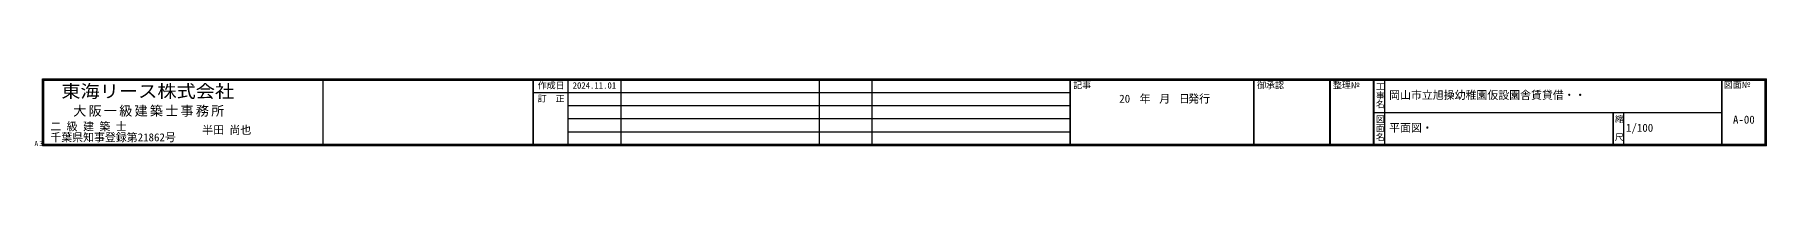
# Model space of a CAD drawing. Units: millimetres at full size, sheet at 1:100. Extents: x -40222 to 41440, y -29146 to 30741.
# Drawn here: x 1778 to 41440, y -29146 to -27610 of the extents above; entities that cross this region are included whole.
import ezdxf
from ezdxf.enums import TextEntityAlignment as Align

# ---------------------------------------------------------------- set-up
doc = ezdxf.new("R2010")
doc.units = ezdxf.units.MM
doc.header["$LTSCALE"] = 100
doc.layers.add('0-1', color=3, linetype='Continuous')
doc.styles.add('@ＭＳ ゴシック', font='')
doc.styles.add('ＭＳ ゴシック', font='')
doc.styles.get('@ＭＳ ゴシック').set_extended_font_data('@MS Gothic')
doc.styles.get('ＭＳ ゴシック').set_extended_font_data('MS Gothic')

msp = doc.modelspace()

# ---------------------------------------------------------------- linework, layer by layer
at = {"layer": '0-1', "color": 7}
for p, q in [((1960, -29140), (1960, -27610)), ((1960, -27610), (41440, -27610)), ((1990, -29110), (1990, -27640)), ((1990, -27640), (41410, -27640)), ((8375, -27630), (8375, -29120)), ((41410, -29110), (41410, -27640)), ((41440, -29140), (41440, -27610)), ((41440, -29140), (1960, -29140)), ((41410, -29110), (1990, -29110))]:
    msp.add_line(p, q, dxfattribs=at)
at = {"layer": '0-1'}
for p, q in [((1970, -29130), (1970, -27620)), ((1970, -27620), (41430, -27620)), ((1980, -29120), (1980, -27630)), ((13195, -27630), (1980, -27630)), ((13195, -29120), (13195, -27630)), ((13205, -29120), (13205, -27630)), ((13205, -27630), (25495, -27630)), ((14000, -29120), (14000, -27630)), ((15200, -27630), (15200, -29120)), ((19750, -29120), (19750, -27630)), ((20950, -27630), (20950, -29120)), ((25495, -29120), (25495, -27630)), ((25505, -29120), (25505, -27630)), ((25505, -27630), (29695, -27630)), ((29695, -27630), (29695, -29120)), ((29705, -27630), (31445, -27630)), ((29705, -27630), (29705, -29120)), ((31445, -29120), (31445, -27630)), ((31455, -29120), (31455, -27630)), ((31455, -27630), (32445, -27630)), ((32445, -29120), (32445, -27630)), ((32455, -29120), (32455, -27630)), ((32455, -27630), (40420, -27630)), ((40420, -29120), (40420, -27630)), ((40430, -29120), (40430, -27630)), ((40430, -27630), (41420, -27630)), ((41420, -29120), (41420, -27630)), ((41430, -29130), (41430, -27620)), ((25495, -27925), (13205, -27925)), ((25495, -28225), (14000, -28225)), ((25495, -28525), (14000, -28525)), ((32455, -28375), (40420, -28375)), ((37920, -28375), (37920, -29120)), ((37930, -28375), (37930, -29120)), ((25495, -28825), (14000, -28825)), ((41430, -29130), (1970, -29130)), ((1980, -29120), (13195, -29120)), ((13205, -29120), (25495, -29120)), ((25505, -29120), (29695, -29120)), ((29705, -29120), (31445, -29120)), ((31455, -29120), (32445, -29120)), ((32455, -29120), (37920, -29120)), ((37930, -29120), (40420, -29120)), ((40430, -29120), (41420, -29120))]:
    msp.add_line(p, q, dxfattribs=at)
at = {"layer": '0-1', "color": 4}
for p, q in [((32700, -29110), (32700, -27640)), ((38175, -29110), (38175, -28375))]:
    msp.add_line(p, q, dxfattribs=at)

# ---------------------------------------------------------------- texts
at = {"layer": '0-1', "color": 7, "style": 'ＭＳ ゴシック', "width": 1.1}
msp.add_text('東海リース株式会社', height=293.3, dxfattribs=at).set_placement((2387.5, -28125), align=Align.BOTTOM_LEFT)
at = {"layer": '0-1', "color": 4, "style": 'ＭＳ ゴシック'}
for s, height, p in [('作成日', 146.6, (13300, -27875)), ('2024.11.01', 146.6, (14100, -27875)), ('記事', 146.6, (25563.5, -27869.6)), ('御承認', 146.6, (29776, -27870.6)), ('整理№', 146.6, (31513.6, -27869.6)), ('図面№', 146.6, (40464.5, -27859.6)), ('訂\u3000正', 146.6, (13300, -28175)), ('20', 183.3, (26619.4, -28208.3)), ('年', 183.3, (27085.9, -28208.3)), ('月', 183.3, (27535.9, -28208.3)), ('日', 183.3, (27985.9, -28208.3)), ('発行', 183.3, (28198.4, -28208.3)), ('岡山市立旭操幼稚園仮設園舎賃貸借・・', 183.3, (32800, -28125)), ('A-00', 183.3, (40675, -28687.5)), ('千葉県知事登録第21862号', 183.3, (2137.5, -29093.5)), ('二 級 建 築 士', 183.3, (2137.5, -28843.5)), ('半田 尚也', 183.3, (5615.3, -28925)), ('平面図・', 183.3, (32800, -28875)), ('1/100', 183.3, (38225, -28875))]:
    msp.add_text(s, height=height, dxfattribs=at).set_placement(p, align=Align.BOTTOM_LEFT)
at = {"layer": '0-1', "color": 4, "style": '@ＭＳ ゴシック'}
for s, p in [('工事名', (32475, -27675)), ('図面名', (32475, -28425)), ('縮\u3000尺', (37950, -28425))]:
    msp.add_text(s, height=146.6, rotation=270, dxfattribs=at).set_placement(p, align=Align.BOTTOM_LEFT)
at = {"layer": '0-1', "color": 7, "attachment_point": 7, "style": 'ＭＳ ゴシック'}
for s, insert, char_height in [('\\T1.17;大阪一級建築士事務所', (2662.5, -28475), 219.9), ('\\T1.36;\\W0.9;A3', (1774.8, -29145.7), 110)]:
    msp.add_mtext(s, dxfattribs=dict(at, insert=insert, char_height=char_height))

doc.saveas('drawing.dxf')
